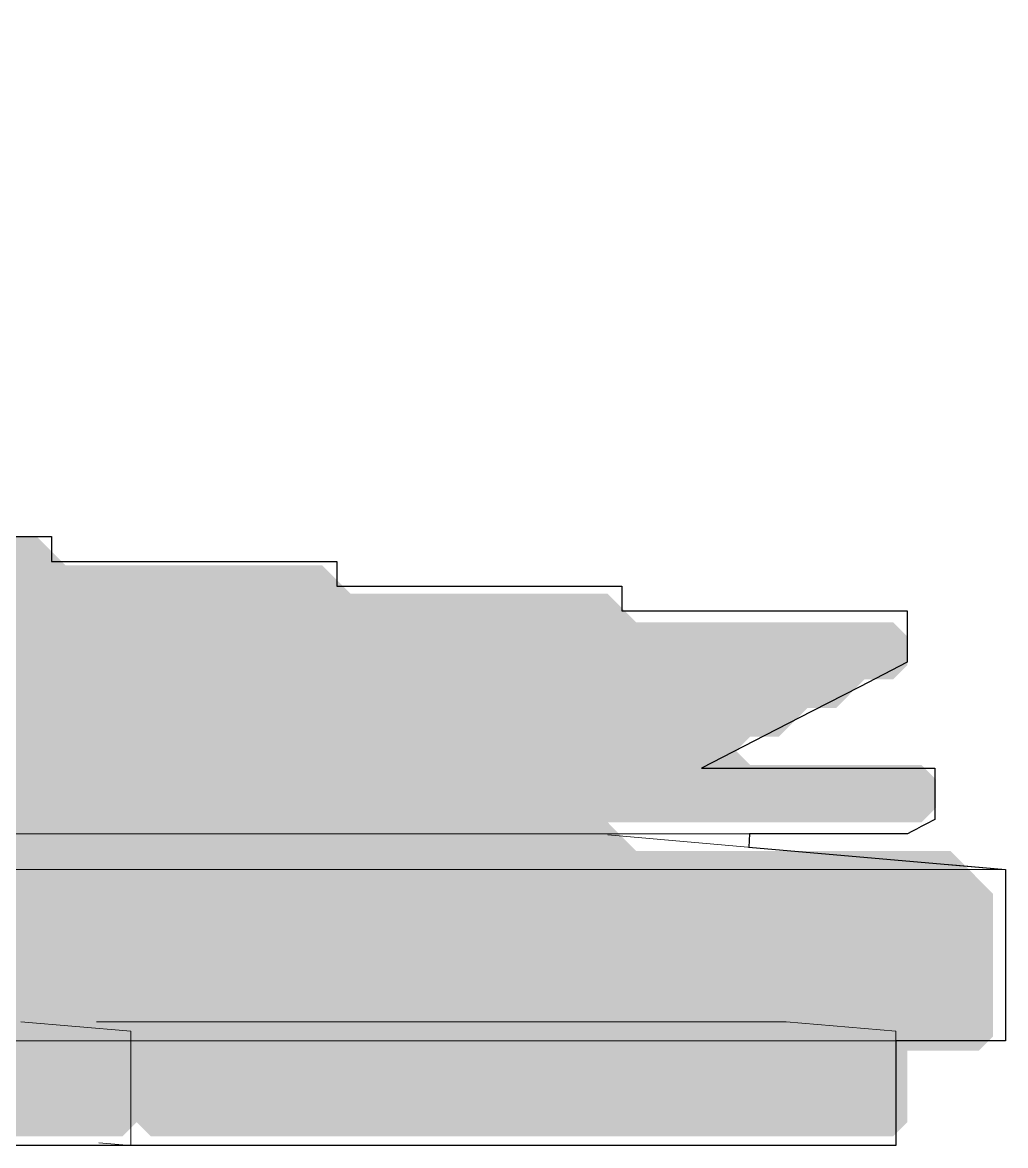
# Model space of a CAD drawing. Header units: millimetres. Extents: x 0 to 84100, y 0 to 59400.
# Drawn here: x 44524.1 to 44868.4, y 18666.5 to 19059.7 of the extents above; entities that cross this region are included whole.
import ezdxf

# ---------------------------------------------------------------- set-up
doc = ezdxf.new("R2010")
doc.units = ezdxf.units.MM
for name, color, linetype, lineweight in [('09_立面の外形', 7, 'Continuous', 30), ('10_見えがかり', 7, 'Continuous', 13), ('12_見えがかり（ガラス）', 5, 'Continuous', 9)]:
    doc.layers.add(name, color=color, linetype=linetype, lineweight=lineweight)

msp = doc.modelspace()

# ---------------------------------------------------------------- hatches: boundary and pattern name
at = {"layer": '10_見えがかり', "true_color": 0xe9dcc4}
for points in [[(42439.04, 19049.71), (42529.04, 19049.71), (42539.04, 19039.71), (42729.04, 19039.71), (42739.04, 19029.71), (42829.04, 19029.71), (42839.04, 19019.71), (42929.04, 19019.71), (42939.04, 19009.71), (43029.04, 19009.71), (43039.04, 18999.71), (43129.04, 18999.71), (43139.04, 18989.71), (43229.04, 18989.71), (43239.04, 18979.71), (43429.04, 18979.71), (43439.04, 18969.71), (43529.04, 18969.71), (43539.04, 18959.71), (43629.04, 18959.71), (43639.04, 18949.71), (43729.04, 18949.71), (43739.04, 18939.71), (43829.04, 18939.71), (43839.04, 18929.71), (43929.04, 18929.71), (43939.04, 18919.71), (44029.04, 18919.71), (44039.04, 18909.71), (44229.04, 18909.71), (44239.04, 18899.71), (44329.04, 18899.71), (44339.04, 18889.71), (44429.04, 18889.71), (44439.04, 18879.71), (44529.04, 18879.71), (44539.04, 18869.71), (44629.04, 18869.71), (44639.04, 18859.71), (44729.04, 18859.71), (44739.04, 18849.71), (44829.04, 18849.71), (44834.04, 18844.71), (44834.04, 18834.71), (44829.04, 18829.71), (44819.04, 18829.71), (44809.04, 18819.71), (44799.04, 18819.71), (44789.04, 18809.71), (44779.04, 18809.71), (44774.04, 18804.71), (44779.04, 18799.71), (44839.04, 18799.71), (44844.04, 18794.71), (44844.04, 18784.71), (44839.04, 18779.71), (44729.04, 18779.71), (36769.04, 18779.71), (36759.04, 18789.71), (36659.04, 18789.71), (36649.04, 18799.71), (36559.04, 18799.71), (36549.04, 18809.71), (36449.04, 18809.71), (36439.04, 18819.71), (36349.04, 18819.71), (36339.04, 18829.71), (36249.04, 18829.71), (36239.04, 18839.71), (36139.04, 18839.71), (36129.04, 18849.71), (35929.04, 18849.71), (35919.04, 18859.71), (35829.04, 18859.71), (35819.04, 18869.71), (35729.04, 18869.71), (35719.04, 18879.71), (35619.04, 18879.71), (35609.04, 18889.71), (35519.04, 18889.71), (35509.04, 18899.71), (35409.04, 18899.71), (35399.04, 18909.71), (35209.04, 18909.71), (35199.04, 18919.71), (35099.04, 18919.71), (35089.04, 18929.71), (34999.04, 18929.71), (34989.04, 18939.71), (34889.04, 18939.71), (34879.04, 18949.71), (34789.04, 18949.71), (34779.04, 18959.71), (34689.04, 18959.71), (34679.04, 18969.71), (34579.04, 18969.71), (34569.04, 18979.71), (34369.04, 18979.71), (34359.04, 18989.71), (34269.04, 18989.71), (34264.04, 18994.71), (34264.04, 19004.71), (34279.04, 19019.71), (34289.04, 19019.71), (34299.04, 19029.71), (34309.04, 19029.71), (34319.04, 19039.71), (34329.04, 19039.71), (34339.04, 19049.71), (34349.04, 19049.71), (34359.04, 19059.71), (35439.04, 19059.71), (35449.04, 19049.71), (35539.04, 19049.71), (35549.04, 19039.71), (40889.04, 19039.71), (40899.04, 19049.71), (40909.04, 19049.71), (40919.04, 19059.71), (42429.04, 19059.71)], [(44564.04, 18674.71), (44559.04, 18669.71), (44299.04, 18669.71), (44294.04, 18674.71), (44294.04, 18699.71), (44564.04, 18699.71)], [(44834.04, 18674.71), (44829.04, 18669.71), (44569.04, 18669.71), (44564.04, 18674.71), (44564.04, 18699.71), (44834.04, 18699.71)]]:
    msp.add_hatch(color=8, dxfattribs=at).paths.add_polyline_path(points)
at = {"layer": '12_見えがかり（ガラス）', "true_color": 0xdce9f2}
msp.add_hatch(color=8, dxfattribs=at).paths.add_polyline_path([(34569.04, 18979.71), (34579.04, 18969.71), (34679.04, 18969.71), (34689.04, 18959.71), (34779.04, 18959.71), (34789.04, 18949.71), (34879.04, 18949.71), (34889.04, 18939.71), (34989.04, 18939.71), (34999.04, 18929.71), (35089.04, 18929.71), (35099.04, 18919.71), (35199.04, 18919.71), (35209.04, 18909.71), (35399.04, 18909.71), (35409.04, 18899.71), (35509.04, 18899.71), (35519.04, 18889.71), (35609.04, 18889.71), (35619.04, 18879.71), (35719.04, 18879.71), (35729.04, 18869.71), (35819.04, 18869.71), (35829.04, 18859.71), (35919.04, 18859.71), (35929.04, 18849.71), (36129.04, 18849.71), (36139.04, 18839.71), (36239.04, 18839.71), (36249.04, 18829.71), (36339.04, 18829.71), (36349.04, 18819.71), (36439.04, 18819.71), (36449.04, 18809.71), (36549.04, 18809.71), (36559.04, 18799.71), (36649.04, 18799.71), (36659.04, 18789.71), (36759.04, 18789.71), (36769.04, 18779.71), (44729.04, 18779.71), (44739.04, 18769.71), (44849.04, 18769.71), (44864.04, 18754.71), (44864.04, 18704.71), (44859.04, 18699.71), (36879.04, 18699.71), (36869.04, 18709.71), (36759.04, 18709.71), (36749.04, 18719.71), (36639.04, 18719.71), (36629.04, 18729.71), (36519.04, 18729.71), (36509.04, 18739.71), (36399.04, 18739.71), (36389.04, 18749.71), (36279.04, 18749.71), (36269.04, 18759.71), (36159.04, 18759.71), (36149.04, 18769.71), (36039.04, 18769.71), (36029.04, 18779.71), (35919.04, 18779.71), (35909.04, 18789.71), (35799.04, 18789.71), (35789.04, 18799.71), (35679.04, 18799.71), (35669.04, 18809.71), (35559.04, 18809.71), (35549.04, 18819.71), (35439.04, 18819.71), (35429.04, 18829.71), (35319.04, 18829.71), (35309.04, 18839.71), (35199.04, 18839.71), (35189.04, 18849.71), (35079.04, 18849.71), (35069.04, 18859.71), (34959.04, 18859.71), (34949.04, 18869.71), (34839.04, 18869.71), (34829.04, 18879.71), (34719.04, 18879.71), (34709.04, 18889.71), (34599.04, 18889.71), (34589.04, 18899.71), (34479.04, 18899.71), (34469.04, 18909.71), (34359.04, 18909.71), (34349.04, 18919.71), (34249.04, 18919.71), (34244.04, 18924.71), (34244.04, 18974.71), (34249.04, 18979.71)])

# ---------------------------------------------------------------- linework, layer by layer
at = {"layer": '09_立面の外形'}
msp.add_lwpolyline([(44434.33, 18879.71), (44534.24, 18879.71), (44534.24, 18871.05), (44634.16, 18871.05), (44634.16, 18862.38), (44734.07, 18862.38), (44734.07, 18853.71), (44833.99, 18853.71), (44833.99, 18835.71), (44817.35, 18827.16), (44800.71, 18818.6), (44784.07, 18810.04), (44761.9, 18798.65), (44843.67, 18798.65), (44843.67, 18780.65), (44840.47, 18779), (44838.87, 18778.18), (44837.26, 18777.35), (44835.66, 18776.53), (44834.06, 18775.71), (44778.74, 18775.71), (44778.54, 18771.01), (44868.43, 18763.21), (44868.43, 18703.21), (44830.02, 18703.21), (44830.02, 18666.54), (44507.76, 18666.54)], dxfattribs=at)
at = {"layer": '10_見えがかり'}
for points in [[(44434.33, 18879.71), (44534.24, 18879.71), (44534.24, 18871.05), (44634.16, 18871.05), (44634.16, 18862.38), (44734.07, 18862.38), (44734.07, 18853.71), (44833.99, 18853.71), (44833.99, 18835.71), (44817.35, 18827.16), (44800.71, 18818.6), (44784.07, 18810.04), (44767.43, 18801.49), (44761.9, 18798.65), (44843.67, 18798.65), (44843.67, 18780.65), (44840.47, 18779), (44838.87, 18778.18), (44837.26, 18777.35), (44835.66, 18776.53), (44834.06, 18775.71), (42969.45, 18775.71)], [(44523.54, 18709.87), (44562.05, 18706.54), (44562.05, 18666.54), (44298.55, 18666.54), (44280.59, 18668.1)], [(44549.97, 18709.87), (44791.56, 18709.87)], [(44791.56, 18709.87), (44830.02, 18706.54), (44830.02, 18666.54), (44562.03, 18666.54), (44550.88, 18667.51)]]:
    msp.add_lwpolyline(points, dxfattribs=at)
at = {"layer": '12_見えがかり（ガラス）'}
for points in [[(44788.81, 18770.11), (44729.09, 18775.3)], [(44345.81, 18763.21), (44604.95, 18763.21)], [(44604.95, 18763.21), (44868.43, 18763.21)], [(44868.43, 18763.21), (44848.53, 18764.93)], [(44868.43, 18703.21), (44868.43, 18763.21)], [(44345.81, 18703.21), (44604.95, 18703.21)], [(44604.95, 18703.21), (44868.43, 18703.21)]]:
    msp.add_lwpolyline(points, dxfattribs=at)

doc.saveas('drawing.dxf')
